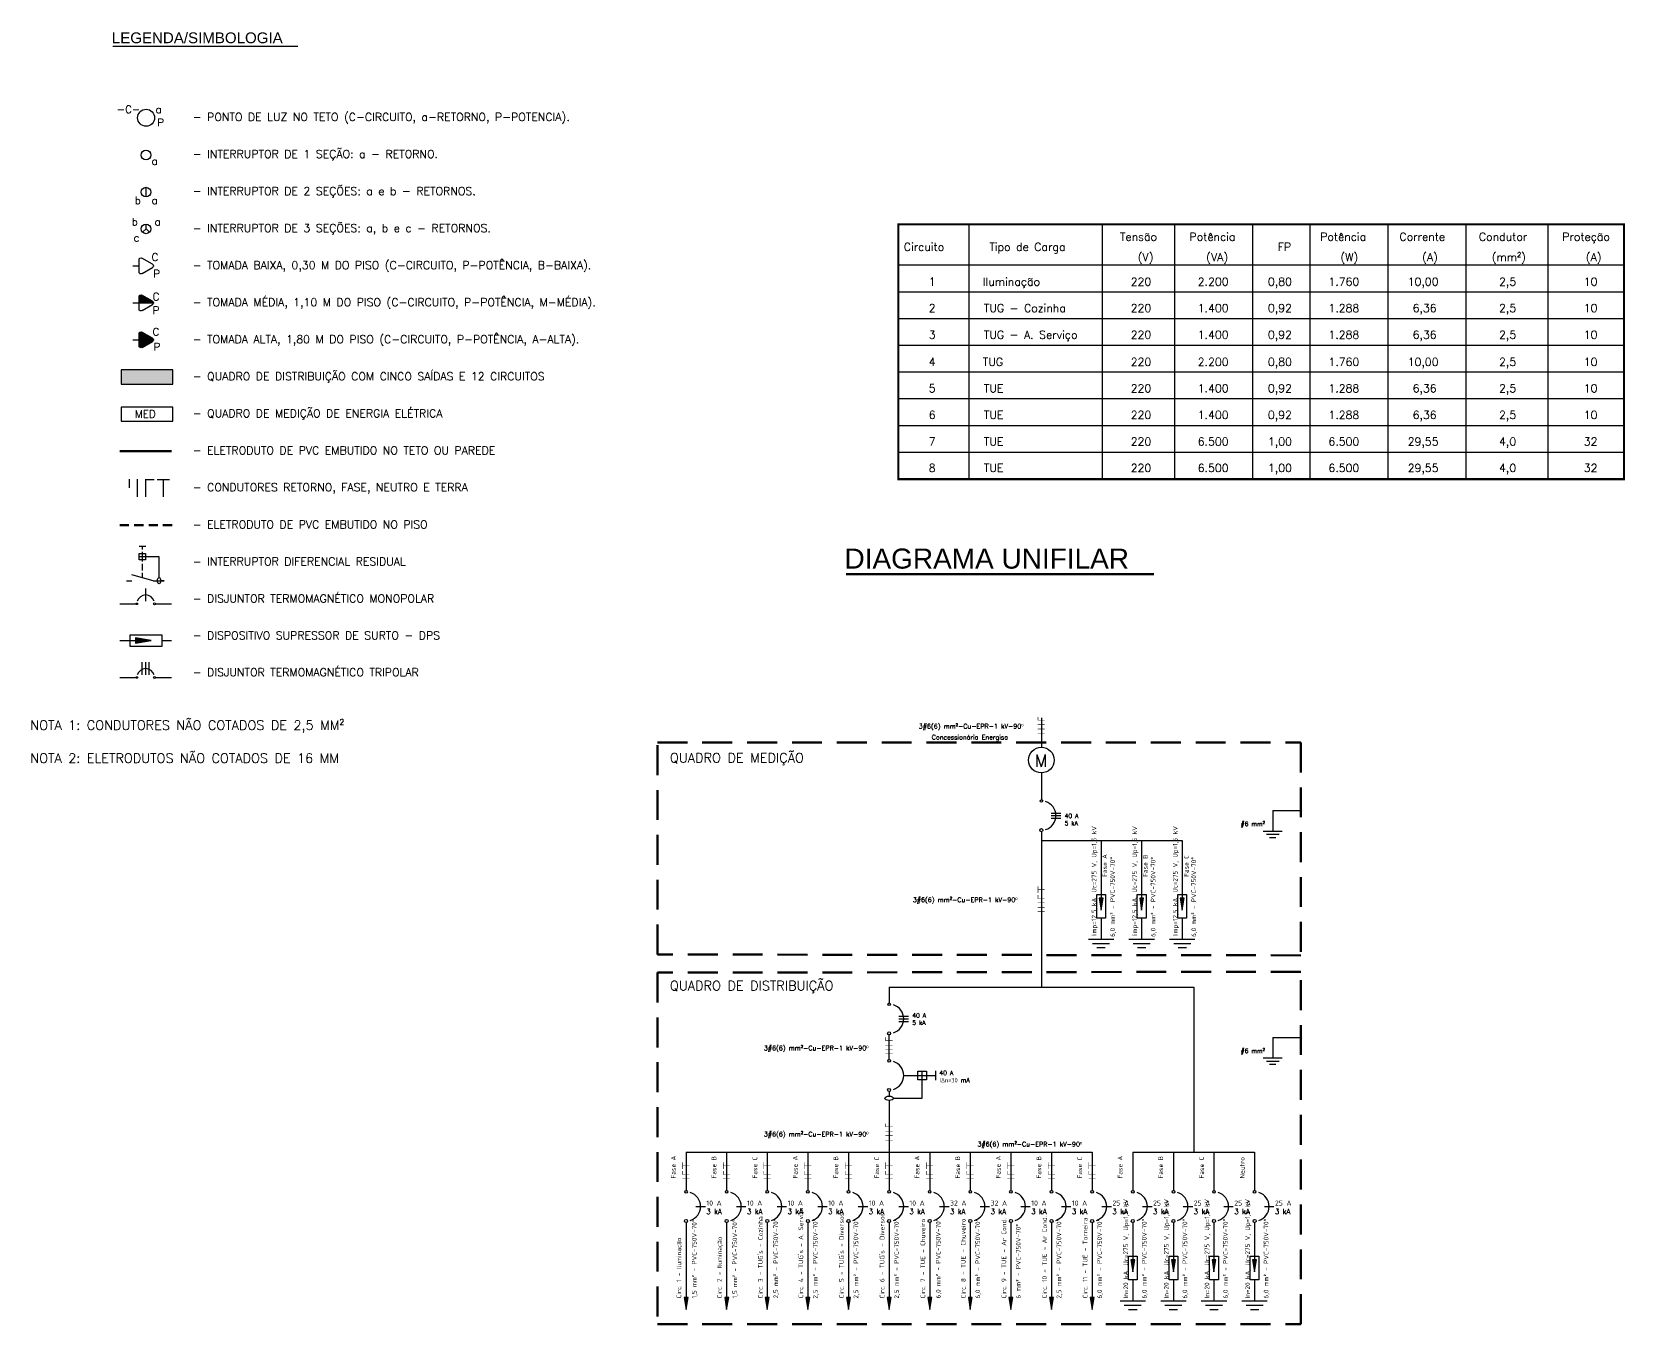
# Model space of a CAD drawing. Header units: millimetres. Extents: x 2788 to 2954, y 1337 to 1391.
# Drawn here: x 2928.49 to 2953.87, y 1370.12 to 1390.7 of the extents above; entities that cross this region are included whole.
import ezdxf
from ezdxf.enums import TextEntityAlignment as Align

# ---------------------------------------------------------------- set-up
doc = ezdxf.new("R2010")
doc.units = ezdxf.units.MM
doc.linetypes.add('HIDDEN', pattern=[0.375, 0.25, -0.125])
doc.linetypes.add('HIDDEN2', pattern=[4.7625, 3.175, -1.5875])
for name, color, linetype in [('Diagrama Unifilar', 7, 'Continuous'), ('ILUMINACAO', 1, 'Continuous'), ('INTERRUPTORES', 1, 'Continuous'), ('LEGENDAS', 7, 'Continuous'), ('TOMADAS-ENERGIA', 1, 'Continuous')]:
    doc.layers.add(name, color=color, linetype=linetype)
doc.layers.add('ELETRODUTO', color=5, linetype='Continuous', lineweight=50)
doc.layers.add('TOMADAS', color=1, linetype='Continuous', lineweight=25)
doc.styles.add('AENGESTYLE', font='isocp.shx', dxfattribs={"height": 125})
doc.styles.add('ANACECILIA', font='swissel.ttf')
doc.styles.add('ROMANS', font='romans.shx', dxfattribs={"height": 0.002})
doc.styles.add('ROMMANS', font='ROMANS.shx', dxfattribs={"height": 100})
doc.styles.get("Standard").update_dxf_attribs({"font": 'arial.ttf'})

# ---------------------------------------------------------------- blocks, each defined once
blk = doc.blocks.new('A$C4C292237')
at = {"linetype": 'Continuous'}
for p, q in [((1.1, 0.573), (0, 0.573)), ((0, 0.573), (0, 0.273)), ((1.1, 0.273), (1.1, 0.573)), ((0, 0.273), (1.1, 0.273))]:
    blk.add_line(p, q, dxfattribs=at)
at = {"linetype": 'Continuous', "style": 'ROMANS'}
blk.add_text('MED', height=0.16, dxfattribs=at).set_placement((0.294, 0.345))
at = {"linetype": 'Continuous', "style": 'ROMANS', "flags": 8}
blk.add_attdef('002', text='', height=0.16, dxfattribs=at).set_placement((0.525, 0.742), align=Align.MIDDLE_CENTER)
blk.add_attdef('020', text='', height=0.16, dxfattribs=at).set_placement((0.539, 0.08), align=Align.MIDDLE_RIGHT)
blk = doc.blocks.new('Ir1s01')
blk.add_circle((0, 1.02), 1.02)
at = {"style": 'ROMANS', "flags": 8}
blk.add_attdef('009', text='', height=1.6, dxfattribs=at).set_placement((1.81, 2.29), align=Align.MIDDLE_CENTER)
blk = doc.blocks.new('Ir3s03')
for p, q in [((0, 1.02), (-0.72, 0.3)), ((0, 1.02), (0, 2.03)), ((0.72, 0.3), (0, 1.02)), ((0, 1.02), (0, 1.02))]:
    blk.add_line(p, q)
blk.add_circle((0, 1.02), 1.02)
at = {"style": 'ROMANS', "flags": 8}
for tag, p in [('031', (-2.03, -0.12)), ('030', (-1.77, 2.54)), ('009', (1.79, 2.54))]:
    blk.add_attdef(tag, text='', height=1.6, dxfattribs=at).set_placement(p, align=Align.MIDDLE_CENTER)
blk = doc.blocks.new('IR2S02')
blk.add_line((0, 0), (0, 2.03))
blk.add_circle((0, 1.02), 1.02)
at = {"style": 'ROMANS', "flags": 8}
for tag, p in [('030', (-1.74, 2.3)), ('009', (1.81, 2.29))]:
    blk.add_attdef(tag, text='', height=1.6, dxfattribs=at).set_placement(p, align=Align.MIDDLE_CENTER)
blk = doc.blocks.new('TEBAI01')
for p, q in [((-1.62, 1.95), (-0.35, 4.14)), ((0.35, 4.14), (1.63, 1.92)), ((-1.3, 1.32), (1.28, 1.32)), ((0, 0), (0, 1.32))]:
    blk.add_line(p, q)
for centre, start, end in [((0, 3.97), 26.0479, 153.9521), ((-1.3, 1.71), 143.1332, 270.777), ((1.3, 1.71), 267.1811, 32.5689)]:
    blk.add_arc(centre, 0.393, start, end)
at = {"style": 'ROMANS', "flags": 8}
for tag, p in [('020', (-5.03, 2.2)), ('001', (3.56, 2.23))]:
    blk.add_attdef(tag, text='', height=1.6, dxfattribs=at).set_placement(p, align=Align.MIDDLE_CENTER)
blk = doc.blocks.new('TEMED02')
for p, q in [((-1.62, 1.95), (-0.35, 4.14)), ((0, 1.32), (0, 4.36)), ((0.35, 4.14), (1.63, 1.92)), ((-1.3, 1.32), (1.28, 1.32)), ((0, 0), (0, 1.32))]:
    blk.add_line(p, q)
for centre, start, end in [((0, 3.97), 26.0479, 153.9521), ((-1.3, 1.71), 143.1332, 270.777), ((1.3, 1.71), 267.1811, 32.5689)]:
    blk.add_arc(centre, 0.393, start, end)
at = {"linetype": 'Continuous'}
for points in [[(0, 4.36), (1.63, 1.92), (0.21, 4.3)], [(1.63, 1.92), (0, 4.36), (1.69, 1.72)], [(0, 1.32), (1.69, 1.72), (0, 4.36)], [(0.35, 4.14), (0.21, 4.3), (1.63, 1.92)], [(1.69, 1.72), (0, 1.32), (1.64, 1.52)], [(1.28, 1.32), (1.64, 1.52), (0, 1.32)], [(1.64, 1.52), (1.28, 1.32), (1.49, 1.37)]]:
    blk.add_solid(points, dxfattribs=at)
at = {"style": 'ROMANS', "flags": 8}
for tag, p in [('020', (-4.96, 2.19)), ('001', (3.39, 2.17))]:
    blk.add_attdef(tag, text='', height=1.6, dxfattribs=at).set_placement(p, align=Align.MIDDLE_CENTER)
blk = doc.blocks.new('TEALT03')
for p, q in [((-1.62, 1.95), (-0.35, 4.14)), ((0.35, 4.14), (1.63, 1.92)), ((-1.3, 1.32), (1.28, 1.32)), ((0, 0), (0, 1.32))]:
    blk.add_line(p, q)
for centre, start, end in [((0, 3.97), 26.0479, 153.9521), ((-1.3, 1.71), 143.1332, 270.777), ((1.3, 1.71), 267.1811, 32.5689)]:
    blk.add_arc(centre, 0.393, start, end)
at = {"linetype": 'Continuous'}
for points in [[(-1.62, 1.95), (1.49, 1.37), (-0.35, 4.14)], [(-0.35, 4.14), (1.64, 1.52), (-0.21, 4.3)], [(1.64, 1.52), (-0.35, 4.14), (1.49, 1.37)], [(-0.21, 4.3), (1.69, 1.72), (0, 4.36)], [(1.69, 1.72), (-0.21, 4.3), (1.64, 1.52)], [(0, 4.36), (1.63, 1.92), (0.21, 4.3)], [(1.63, 1.92), (0, 4.36), (1.69, 1.72)], [(0.35, 4.14), (0.21, 4.3), (1.63, 1.92)], [(-1.69, 1.75), (1.28, 1.32), (-1.62, 1.95)], [(1.28, 1.32), (-1.69, 1.75), (-1.31, 1.32)], [(-1.66, 1.54), (-1.31, 1.32), (-1.69, 1.75)], [(-1.31, 1.32), (-1.66, 1.54), (-1.51, 1.38)], [(1.49, 1.37), (-1.62, 1.95), (1.28, 1.32)]]:
    blk.add_solid(points, dxfattribs=at)
at = {"style": 'ROMANS', "flags": 8}
for tag, p in [('020', (-4.82, 2.03)), ('001', (3.51, 2.07))]:
    blk.add_attdef(tag, text='', height=1.6, dxfattribs=at).set_placement(p, align=Align.MIDDLE_CENTER)
blk = doc.blocks.new('A$C01B325C3')
for p, q in [((0.056, 0.194), (0.157, 0.569)), ((0.481, 0.087), (0.481, 0.438)), ((0.659, 0.321), (0.659, 0.442)), ((0.113, 0.087), (0.481, 0.087))]:
    blk.add_line(p, q)
blk.add_lwpolyline([(0.538, 0.325), (0.425, 0.325), (0.425, 0.438), (0.538, 0.438)], close=True)
blk.add_ellipse((0.056, 0.087), major_axis=(-0.0562, 0), ratio=0.5)
at = {"layer": 'Diagrama Unifilar'}
for p, q in [((0.056, 0.666), (0.056, 0.569)), ((0.106, 0.381), (0.197, 0.381)), ((0.239, 0.381), (0.355, 0.381)), ((0.397, 0.381), (0.566, 0.381)), ((0.608, 0.381), (0.659, 0.381)), ((0.056, 0.194), (0.056, 0)), ((0.056, 0), (0.056, 0.059))]:
    blk.add_line(p, q, dxfattribs=at)
at = {"style": 'ROMANS', "flags": 8}
for tag, p in [('001', (0.691, 0.452)), ('009', (0.692, 0.325))]:
    blk.add_attdef(tag, text='', height=0.08, dxfattribs=at).set_placement(p, align=Align.MIDDLE_LEFT)
blk = doc.blocks.new('A$C7F555F9E')
at = {"linetype": 'Continuous'}
for p, q in [((0.55, 0.262), (0, 0.262)), ((0, 0.262), (0, 0.112)), ((0.55, 0.112), (0.55, 0.262)), ((0, 0.112), (0.55, 0.112))]:
    blk.add_line(p, q, dxfattribs=at)
at = {"linetype": 'Continuous', "style": 'ROMANS', "flags": 8}
blk.add_attdef('002', text='', height=0.08, dxfattribs=at).set_placement((0.263, 0.346), align=Align.MIDDLE_CENTER)
blk.add_attdef('020', text='', height=0.08, dxfattribs=at).set_placement((0.275, 0.04), align=Align.MIDDLE_RIGHT)
blk = doc.blocks.new('A$C0BD3781F')
blk.add_circle((0.36, 0.36), 0.36)
at = {"style": 'ROMANS', "flags": 8}
for tag, p in [('001', (0.188, 0.472)), ('020', (0.356, 0.232)), ('009', (0.502, 0.474))]:
    blk.add_attdef(tag, text='', height=0.16, dxfattribs=at).set_placement(p, align=Align.MIDDLE_CENTER)

msp = doc.modelspace()

# ---------------------------------------------------------------- hatches: boundary and pattern name
for points in [[(2930.141, 1381.051), (2930.141, 1380.967), (2930.393, 1381.009)], [(2945.552, 1376.905), (2945.489, 1376.905), (2945.52, 1376.716)], [(2946.199, 1376.905), (2946.136, 1376.905), (2946.167, 1376.716)], [(2946.846, 1376.905), (2946.783, 1376.905), (2946.814, 1376.716)], [(2946.057, 1371.144), (2945.994, 1371.144), (2946.026, 1370.955)], [(2946.704, 1371.144), (2946.641, 1371.144), (2946.673, 1370.955)], [(2947.351, 1371.144), (2947.288, 1371.144), (2947.319, 1370.955)], [(2947.998, 1371.144), (2947.935, 1371.144), (2947.966, 1370.955)], [(2938.942, 1370.547), (2938.879, 1370.547), (2938.91, 1370.358)], [(2939.589, 1370.547), (2939.526, 1370.547), (2939.557, 1370.358)], [(2940.235, 1370.547), (2940.172, 1370.547), (2940.204, 1370.358)], [(2940.882, 1370.547), (2940.819, 1370.547), (2940.851, 1370.358)], [(2941.529, 1370.547), (2941.466, 1370.547), (2941.498, 1370.358)], [(2942.176, 1370.547), (2942.113, 1370.547), (2942.145, 1370.358)], [(2942.823, 1370.547), (2942.76, 1370.547), (2942.791, 1370.358)], [(2943.47, 1370.547), (2943.407, 1370.547), (2943.438, 1370.358)], [(2944.117, 1370.547), (2944.054, 1370.547), (2944.085, 1370.358)], [(2944.763, 1370.547), (2944.7, 1370.547), (2944.732, 1370.358)], [(2945.41, 1370.547), (2945.347, 1370.547), (2945.379, 1370.358)]]:
    msp.add_hatch(color=256).paths.add_polyline_path(points)
at = {"layer": 'Diagrama Unifilar'}
msp.add_hatch(color=256, dxfattribs=at).paths.add_polyline_path([(2942.29, 1386.993), (2942.301, 1386.993), (2942.301, 1387.646), (2942.29, 1387.646)])
at = {"layer": 'TOMADAS'}
h = msp.add_hatch(color=256, dxfattribs=at)
h.dxf.hatch_style = 1
h.paths.add_polyline_path([(2930.738, 1385.319), (2929.913, 1385.319), (2929.913, 1385.094), (2930.738, 1385.094)])

# ---------------------------------------------------------------- linework, layer by layer
for p, q in [((2930.141, 1381.051), (2930.141, 1380.967)), ((2930.393, 1381.009), (2930.141, 1381.051)), ((2930.058, 1381.009), (2930.058, 1381.009)), ((2930.141, 1380.967), (2930.393, 1381.009)), ((2945.552, 1376.905), (2945.489, 1376.905)), ((2945.489, 1376.905), (2945.52, 1376.716)), ((2945.52, 1376.967), (2945.52, 1376.967)), ((2945.52, 1376.716), (2945.552, 1376.905)), ((2946.199, 1376.905), (2946.136, 1376.905)), ((2946.136, 1376.905), (2946.167, 1376.716)), ((2946.167, 1376.967), (2946.167, 1376.967)), ((2946.167, 1376.716), (2946.199, 1376.905)), ((2946.846, 1376.905), (2946.783, 1376.905)), ((2946.783, 1376.905), (2946.814, 1376.716)), ((2946.814, 1376.967), (2946.814, 1376.967)), ((2946.814, 1376.716), (2946.846, 1376.905)), ((2942.145, 1375.492), (2946.996, 1375.492)), ((2942.377, 1374.084), (2942.891, 1374.084)), ((2942.671, 1373.72), (2942.671, 1374.154)), ((2942.891, 1374.009), (2942.891, 1374.159)), ((2942.214, 1373.72), (2942.671, 1373.72)), ((2946.026, 1371.206), (2946.026, 1371.206)), ((2946.673, 1371.206), (2946.673, 1371.206)), ((2947.319, 1371.206), (2947.319, 1371.206)), ((2947.966, 1371.206), (2947.966, 1371.206)), ((2946.057, 1371.144), (2945.994, 1371.144)), ((2945.994, 1371.144), (2946.026, 1370.955)), ((2946.026, 1370.955), (2946.057, 1371.144)), ((2946.704, 1371.144), (2946.641, 1371.144)), ((2946.641, 1371.144), (2946.673, 1370.955)), ((2946.673, 1370.955), (2946.704, 1371.144)), ((2947.351, 1371.144), (2947.288, 1371.144)), ((2947.288, 1371.144), (2947.319, 1370.955)), ((2947.319, 1370.955), (2947.351, 1371.144)), ((2947.998, 1371.144), (2947.935, 1371.144)), ((2947.935, 1371.144), (2947.966, 1370.955)), ((2947.966, 1370.955), (2947.998, 1371.144)), ((2938.942, 1370.547), (2938.879, 1370.547)), ((2938.879, 1370.547), (2938.91, 1370.358)), ((2938.91, 1370.358), (2938.942, 1370.547)), ((2939.589, 1370.547), (2939.526, 1370.547)), ((2939.526, 1370.547), (2939.557, 1370.358)), ((2939.557, 1370.358), (2939.589, 1370.547)), ((2940.235, 1370.547), (2940.172, 1370.547)), ((2940.172, 1370.547), (2940.204, 1370.358)), ((2940.204, 1370.358), (2940.235, 1370.547)), ((2940.882, 1370.547), (2940.819, 1370.547)), ((2940.819, 1370.547), (2940.851, 1370.358)), ((2940.851, 1370.358), (2940.882, 1370.547)), ((2941.529, 1370.547), (2941.466, 1370.547)), ((2941.466, 1370.547), (2941.498, 1370.358)), ((2941.498, 1370.358), (2941.529, 1370.547)), ((2942.176, 1370.547), (2942.113, 1370.547)), ((2942.113, 1370.547), (2942.145, 1370.358)), ((2942.145, 1370.358), (2942.176, 1370.547)), ((2942.823, 1370.547), (2942.76, 1370.547)), ((2942.76, 1370.547), (2942.791, 1370.358)), ((2942.791, 1370.358), (2942.823, 1370.547)), ((2943.47, 1370.547), (2943.407, 1370.547)), ((2943.407, 1370.547), (2943.438, 1370.358)), ((2943.438, 1370.358), (2943.47, 1370.547)), ((2944.117, 1370.547), (2944.054, 1370.547)), ((2944.054, 1370.547), (2944.085, 1370.358)), ((2944.085, 1370.358), (2944.117, 1370.547)), ((2944.763, 1370.547), (2944.7, 1370.547)), ((2944.7, 1370.547), (2944.732, 1370.358)), ((2944.732, 1370.358), (2944.763, 1370.547)), ((2945.41, 1370.547), (2945.347, 1370.547)), ((2945.347, 1370.547), (2945.379, 1370.358)), ((2945.379, 1370.358), (2945.41, 1370.547)), ((2938.91, 1370.358), (2938.91, 1370.358)), ((2939.557, 1370.358), (2939.557, 1370.358)), ((2940.204, 1370.358), (2940.204, 1370.358)), ((2940.851, 1370.358), (2940.851, 1370.358)), ((2941.498, 1370.358), (2941.498, 1370.358)), ((2942.145, 1370.358), (2942.145, 1370.358)), ((2942.791, 1370.358), (2942.791, 1370.358)), ((2943.438, 1370.358), (2943.438, 1370.358)), ((2944.085, 1370.358), (2944.085, 1370.358)), ((2944.732, 1370.358), (2944.732, 1370.358)), ((2945.379, 1370.358), (2945.379, 1370.358))]:
    msp.add_line(p, q)
for points, const_width in [([(2929.776, 1390.475), (2932.731, 1390.475)], 0.0208), ([(2930.044, 1383.581), (2930.044, 1383.439)], 0.0202), ([(2930.169, 1383.581), (2930.169, 1383.297)], 0.0202), ([(2930.304, 1383.581), (2930.304, 1383.297)], 0.0202), ([(2930.584, 1383.581), (2930.584, 1383.297)], 0.0202), ([(2930.311, 1383.571), (2930.442, 1383.571)], 0.0202), ([(2930.483, 1383.571), (2930.685, 1383.571)], 0.0202), ([(2941.457, 1382.066), (2946.366, 1382.066)], 0.0387)]:
    msp.add_lwpolyline(points, dxfattribs=dict(const_width=const_width))
for points in [[(2930.058, 1380.917), (2930.058, 1381.101), (2930.562, 1381.101), (2930.562, 1380.917)], [(2945.451, 1376.967), (2945.59, 1376.967), (2945.59, 1376.589), (2945.451, 1376.589)], [(2946.098, 1376.967), (2946.237, 1376.967), (2946.237, 1376.589), (2946.098, 1376.589)], [(2946.745, 1376.967), (2946.883, 1376.967), (2946.883, 1376.589), (2946.745, 1376.589)], [(2942.74, 1374.014), (2942.601, 1374.014), (2942.601, 1374.154), (2942.74, 1374.154)], [(2945.956, 1371.206), (2946.095, 1371.206), (2946.095, 1370.828), (2945.956, 1370.828)], [(2946.603, 1371.206), (2946.742, 1371.206), (2946.742, 1370.828), (2946.603, 1370.828)], [(2947.25, 1371.206), (2947.389, 1371.206), (2947.389, 1370.828), (2947.25, 1370.828)], [(2947.897, 1371.206), (2948.035, 1371.206), (2948.035, 1370.828), (2947.897, 1370.828)]]:
    msp.add_lwpolyline(points, close=True)
for centre in [(2948.702, 1378.305), (2948.702, 1374.69)]:
    msp.add_circle(centre, 0.00928)
msp.add_ellipse((2942.145, 1373.72), major_axis=(-0.0696, 0), ratio=0.5)
at = {"layer": 'Diagrama Unifilar'}
for p, q in [((2953.851, 1387.641), (2942.291, 1387.641)), ((2943.422, 1383.578), (2943.422, 1387.641)), ((2945.546, 1383.578), (2945.546, 1387.641)), ((2946.693, 1383.578), (2946.693, 1387.641)), ((2947.937, 1383.578), (2947.937, 1387.641)), ((2948.85, 1383.578), (2948.85, 1387.641)), ((2950.094, 1383.578), (2950.094, 1387.641)), ((2951.338, 1383.578), (2951.338, 1387.641)), ((2952.64, 1383.578), (2952.64, 1387.641)), ((2953.851, 1386.987), (2942.291, 1386.987)), ((2953.851, 1386.987), (2942.291, 1386.987)), ((2953.851, 1386.561), (2942.291, 1386.561)), ((2953.851, 1386.135), (2942.291, 1386.135)), ((2953.851, 1385.71), (2942.291, 1385.71)), ((2953.851, 1385.284), (2942.291, 1385.284)), ((2953.851, 1384.858), (2942.291, 1384.858)), ((2953.851, 1384.432), (2942.291, 1384.432)), ((2953.851, 1384.007), (2942.291, 1384.007)), ((2953.851, 1383.581), (2942.291, 1383.581)), ((2930.304, 1381.635), (2930.304, 1381.837)), ((2929.891, 1381.595), (2930.151, 1381.595)), ((2930.459, 1381.595), (2930.716, 1381.595)), ((2929.891, 1381.009), (2930.141, 1381.009)), ((2930.562, 1381.009), (2930.716, 1381.009)), ((2930.248, 1380.462), (2930.248, 1380.664)), ((2930.304, 1380.462), (2930.304, 1380.664)), ((2930.359, 1380.462), (2930.359, 1380.664)), ((2929.891, 1380.422), (2930.151, 1380.422)), ((2930.459, 1380.422), (2930.716, 1380.422)), ((2944.57, 1379.781), (2944.57, 1379.31)), ((2944.57, 1378.902), (2944.57, 1378.474)), ((2944.726, 1378.263), (2944.878, 1378.263)), ((2948.256, 1378.305), (2948.702, 1378.305)), ((2948.256, 1378.305), (2948.256, 1377.976)), ((2944.726, 1378.222), (2944.878, 1378.222)), ((2944.726, 1378.18), (2944.878, 1378.18)), ((2944.57, 1377.965), (2944.57, 1375.492)), ((2944.57, 1377.824), (2946.814, 1377.824)), ((2945.52, 1377.824), (2945.52, 1376.905)), ((2946.167, 1377.824), (2946.167, 1376.905)), ((2946.814, 1377.824), (2946.814, 1376.905)), ((2948.104, 1377.976), (2948.407, 1377.976)), ((2948.155, 1377.926), (2948.357, 1377.926)), ((2948.205, 1377.875), (2948.306, 1377.875)), ((2945.52, 1376.589), (2945.52, 1376.254)), ((2946.167, 1376.589), (2946.167, 1376.254)), ((2946.814, 1376.589), (2946.814, 1376.254)), ((2945.318, 1376.254), (2945.723, 1376.254)), ((2945.965, 1376.254), (2946.37, 1376.254)), ((2946.612, 1376.254), (2947.016, 1376.254)), ((2945.386, 1376.186), (2945.655, 1376.186)), ((2945.453, 1376.119), (2945.588, 1376.119)), ((2946.033, 1376.186), (2946.302, 1376.186)), ((2946.1, 1376.119), (2946.235, 1376.119)), ((2946.679, 1376.186), (2946.949, 1376.186)), ((2946.747, 1376.119), (2946.882, 1376.119)), ((2942.145, 1375.492), (2942.145, 1375.238)), ((2946.996, 1375.492), (2946.996, 1372.859)), ((2942.301, 1375.027), (2942.452, 1375.027)), ((2942.301, 1374.985), (2942.452, 1374.985)), ((2942.145, 1374.337), (2942.145, 1374.732)), ((2942.301, 1374.943), (2942.452, 1374.943)), ((2948.256, 1374.69), (2948.702, 1374.69)), ((2948.256, 1374.69), (2948.256, 1374.362)), ((2948.104, 1374.362), (2948.407, 1374.362)), ((2948.155, 1374.311), (2948.357, 1374.311)), ((2948.205, 1374.261), (2948.306, 1374.261)), ((2942.145, 1373.828), (2942.145, 1373.755)), ((2942.145, 1373.685), (2942.145, 1372.859)), ((2938.91, 1372.859), (2945.379, 1372.859)), ((2938.91, 1372.859), (2938.91, 1372.249)), ((2939.557, 1372.859), (2939.557, 1372.249)), ((2940.204, 1372.859), (2940.204, 1372.249)), ((2940.851, 1372.859), (2940.851, 1372.249)), ((2941.498, 1372.859), (2941.498, 1372.249)), ((2942.145, 1372.859), (2942.145, 1372.249)), ((2942.791, 1372.859), (2942.791, 1372.249)), ((2943.438, 1372.859), (2943.438, 1372.249)), ((2944.085, 1372.859), (2944.085, 1372.249)), ((2944.732, 1372.859), (2944.732, 1372.249)), ((2945.379, 1372.859), (2945.379, 1372.249)), ((2946.026, 1372.859), (2946.026, 1372.249)), ((2946.026, 1372.859), (2947.966, 1372.859)), ((2946.673, 1372.859), (2946.673, 1372.249)), ((2947.319, 1372.859), (2947.319, 1372.249)), ((2947.966, 1372.859), (2947.966, 1372.249)), ((2939.066, 1371.997), (2939.218, 1371.997)), ((2939.713, 1371.997), (2939.865, 1371.997)), ((2940.36, 1371.997), (2940.512, 1371.997)), ((2941.007, 1371.997), (2941.159, 1371.997)), ((2941.654, 1371.997), (2941.806, 1371.997)), ((2942.301, 1371.997), (2942.452, 1371.997)), ((2942.948, 1371.997), (2943.099, 1371.997)), ((2943.594, 1371.997), (2943.746, 1371.997)), ((2944.241, 1371.997), (2944.393, 1371.997)), ((2944.888, 1371.997), (2945.04, 1371.997)), ((2945.535, 1371.997), (2945.687, 1371.997)), ((2946.182, 1371.997), (2946.334, 1371.997)), ((2946.829, 1371.997), (2946.98, 1371.997)), ((2947.476, 1371.997), (2947.627, 1371.997)), ((2948.122, 1371.997), (2948.274, 1371.997)), ((2938.91, 1371.74), (2938.91, 1370.547)), ((2939.557, 1371.74), (2939.557, 1370.547)), ((2940.204, 1371.74), (2940.204, 1370.547)), ((2940.851, 1371.74), (2940.851, 1370.547)), ((2941.498, 1371.74), (2941.498, 1370.547)), ((2942.145, 1371.74), (2942.145, 1370.547)), ((2942.791, 1371.74), (2942.791, 1370.547)), ((2943.438, 1371.74), (2943.438, 1370.547)), ((2944.085, 1371.74), (2944.085, 1370.547)), ((2944.732, 1371.74), (2944.732, 1370.547)), ((2945.379, 1371.74), (2945.379, 1370.547)), ((2946.026, 1371.74), (2946.026, 1371.144)), ((2946.673, 1371.74), (2946.673, 1371.144)), ((2947.319, 1371.74), (2947.319, 1371.144)), ((2947.966, 1371.74), (2947.966, 1371.144)), ((2946.026, 1370.828), (2946.026, 1370.493)), ((2946.673, 1370.828), (2946.673, 1370.493)), ((2947.319, 1370.828), (2947.319, 1370.493)), ((2947.966, 1370.828), (2947.966, 1370.493)), ((2945.823, 1370.493), (2946.228, 1370.493)), ((2945.891, 1370.425), (2946.16, 1370.425)), ((2946.47, 1370.493), (2946.875, 1370.493)), ((2946.538, 1370.425), (2946.807, 1370.425)), ((2947.117, 1370.493), (2947.522, 1370.493)), ((2947.185, 1370.425), (2947.454, 1370.425)), ((2947.764, 1370.493), (2948.168, 1370.493)), ((2947.831, 1370.425), (2948.101, 1370.425)), ((2945.958, 1370.358), (2946.093, 1370.358)), ((2946.605, 1370.358), (2946.74, 1370.358)), ((2947.252, 1370.358), (2947.387, 1370.358)), ((2947.899, 1370.358), (2948.034, 1370.358))]:
    msp.add_line(p, q, dxfattribs=at)
for points, const_width in [([(2942.291, 1387.641), (2942.291, 1383.581), (2953.851, 1383.581), (2953.851, 1387.641), (2942.291, 1387.641)], 0.0333), ([(2944.516, 1379.794), (2944.516, 1379.741), (2944.624, 1379.741)], 0.00752), ([(2944.512, 1379.671), (2944.624, 1379.671)], 0.00752), ([(2944.512, 1379.601), (2944.624, 1379.601)], 0.00752), ([(2944.512, 1379.531), (2944.624, 1379.531)], 0.00752), ([(2944.516, 1377.096), (2944.516, 1376.99)], 0.00752), ([(2944.516, 1377.043), (2944.624, 1377.043)], 0.00752), ([(2944.512, 1376.833), (2944.624, 1376.833)], 0.00752), ([(2944.512, 1376.762), (2944.624, 1376.762)], 0.00752), ([(2944.516, 1376.956), (2944.516, 1376.903), (2944.624, 1376.903)], 0.00752), ([(2944.512, 1376.692), (2944.624, 1376.692)], 0.00752), ([(2942.087, 1374.567), (2942.199, 1374.567)], 0.00752), ([(2942.087, 1374.497), (2942.199, 1374.497)], 0.00752), ([(2942.09, 1374.69), (2942.09, 1374.637), (2942.199, 1374.637)], 0.00752), ([(2942.087, 1374.427), (2942.199, 1374.427)], 0.00752), ([(2942.087, 1373.195), (2942.199, 1373.195)], 0.00752), ([(2942.09, 1373.318), (2942.09, 1373.265), (2942.199, 1373.265)], 0.00752), ([(2942.087, 1373.125), (2942.199, 1373.125)], 0.00752), ([(2942.087, 1373.054), (2942.199, 1373.054)], 0.00752), ([(2938.856, 1372.7), (2938.856, 1372.595)], 0.00752), ([(2939.503, 1372.7), (2939.503, 1372.595)], 0.00752), ([(2940.15, 1372.7), (2940.15, 1372.595)], 0.00752), ([(2940.797, 1372.7), (2940.797, 1372.595)], 0.00752), ([(2941.444, 1372.7), (2941.444, 1372.595)], 0.00752), ([(2942.09, 1372.7), (2942.09, 1372.595)], 0.00752), ([(2942.737, 1372.7), (2942.737, 1372.595)], 0.00752), ([(2943.384, 1372.7), (2943.384, 1372.595)], 0.00752), ([(2944.031, 1372.7), (2944.031, 1372.595)], 0.00752), ([(2944.678, 1372.7), (2944.678, 1372.595)], 0.00752), ([(2945.325, 1372.7), (2945.325, 1372.595)], 0.00752), ([(2938.852, 1372.437), (2938.964, 1372.437)], 0.00752), ([(2938.856, 1372.648), (2938.964, 1372.648)], 0.00752), ([(2938.856, 1372.56), (2938.856, 1372.507), (2938.964, 1372.507)], 0.00752), ([(2939.499, 1372.437), (2939.611, 1372.437)], 0.00752), ([(2939.503, 1372.648), (2939.611, 1372.648)], 0.00752), ([(2939.503, 1372.56), (2939.503, 1372.507), (2939.611, 1372.507)], 0.00752), ([(2940.146, 1372.437), (2940.258, 1372.437)], 0.00752), ([(2940.15, 1372.648), (2940.258, 1372.648)], 0.00752), ([(2940.15, 1372.56), (2940.15, 1372.507), (2940.258, 1372.507)], 0.00752), ([(2940.793, 1372.437), (2940.905, 1372.437)], 0.00752), ([(2940.797, 1372.648), (2940.905, 1372.648)], 0.00752), ([(2940.797, 1372.56), (2940.797, 1372.507), (2940.905, 1372.507)], 0.00752), ([(2941.44, 1372.437), (2941.552, 1372.437)], 0.00752), ([(2941.444, 1372.648), (2941.552, 1372.648)], 0.00752), ([(2941.444, 1372.56), (2941.444, 1372.507), (2941.552, 1372.507)], 0.00752), ([(2942.087, 1372.437), (2942.199, 1372.437)], 0.00752), ([(2942.09, 1372.648), (2942.199, 1372.648)], 0.00752), ([(2942.09, 1372.56), (2942.09, 1372.507), (2942.199, 1372.507)], 0.00752), ([(2942.733, 1372.437), (2942.845, 1372.437)], 0.00752), ([(2942.737, 1372.648), (2942.845, 1372.648)], 0.00752), ([(2942.737, 1372.56), (2942.737, 1372.507), (2942.845, 1372.507)], 0.00752), ([(2943.38, 1372.437), (2943.492, 1372.437)], 0.00752), ([(2943.384, 1372.648), (2943.492, 1372.648)], 0.00752), ([(2943.384, 1372.56), (2943.384, 1372.507), (2943.492, 1372.507)], 0.00752), ([(2944.027, 1372.437), (2944.139, 1372.437)], 0.00752), ([(2944.031, 1372.648), (2944.139, 1372.648)], 0.00752), ([(2944.031, 1372.56), (2944.031, 1372.507), (2944.139, 1372.507)], 0.00752), ([(2944.674, 1372.437), (2944.786, 1372.437)], 0.00752), ([(2944.678, 1372.648), (2944.786, 1372.648)], 0.00752), ([(2944.678, 1372.56), (2944.678, 1372.507), (2944.786, 1372.507)], 0.00752), ([(2945.321, 1372.437), (2945.433, 1372.437)], 0.00752), ([(2945.325, 1372.648), (2945.433, 1372.648)], 0.00752), ([(2945.325, 1372.56), (2945.325, 1372.507), (2945.433, 1372.507)], 0.00752)]:
    msp.add_lwpolyline(points, dxfattribs=dict(at, const_width=const_width))
for centre, radius in [((2930.163, 1381.595), 0.0125), ((2930.163, 1381.595), 0.0125), ((2930.444, 1381.595), 0.0147), ((2930.163, 1380.422), 0.0125), ((2930.163, 1380.422), 0.0125), ((2930.444, 1380.422), 0.0147), ((2944.57, 1379.106), 0.204), ((2944.57, 1378.454), 0.0207), ((2944.57, 1377.99), 0.0243), ((2942.145, 1375.217), 0.0207), ((2942.145, 1374.753), 0.0243), ((2942.145, 1374.316), 0.0207), ((2942.145, 1374.316), 0.0207), ((2942.145, 1373.852), 0.0243), ((2938.91, 1372.229), 0.0207), ((2939.557, 1372.229), 0.0207), ((2940.204, 1372.229), 0.0207), ((2940.851, 1372.229), 0.0207), ((2941.498, 1372.229), 0.0207), ((2942.145, 1372.229), 0.0207), ((2942.791, 1372.229), 0.0207), ((2943.438, 1372.229), 0.0207), ((2944.085, 1372.229), 0.0207), ((2944.732, 1372.229), 0.0207), ((2945.379, 1372.229), 0.0207), ((2946.026, 1372.229), 0.0207), ((2946.673, 1372.229), 0.0207), ((2947.319, 1372.229), 0.0207), ((2947.966, 1372.229), 0.0207), ((2938.91, 1371.765), 0.0243), ((2939.557, 1371.765), 0.0243), ((2940.204, 1371.765), 0.0243), ((2940.851, 1371.765), 0.0243), ((2941.498, 1371.765), 0.0243), ((2942.145, 1371.765), 0.0243), ((2942.791, 1371.765), 0.0243), ((2943.438, 1371.765), 0.0243), ((2944.085, 1371.765), 0.0243), ((2944.732, 1371.765), 0.0243), ((2945.379, 1371.765), 0.0243), ((2946.026, 1371.765), 0.0243), ((2946.673, 1371.765), 0.0243), ((2947.319, 1371.765), 0.0243), ((2947.966, 1371.765), 0.0243)]:
    msp.add_circle(centre, radius, dxfattribs=at)
for centre, radius, start, end in [((2930.304, 1381.595), 0.141, 16.8836, 163.1164), ((2930.304, 1380.422), 0.141, 16.8836, 163.1164), ((2944.57, 1378.222), 0.232, 286.8836, 73.1164), ((2942.145, 1374.985), 0.232, 286.8836, 73.1164), ((2942.145, 1374.084), 0.232, 286.8836, 73.1164), ((2938.91, 1371.997), 0.232, 286.8836, 73.1164), ((2939.557, 1371.997), 0.232, 286.8836, 73.1164), ((2940.204, 1371.997), 0.232, 286.8836, 73.1164), ((2940.851, 1371.997), 0.232, 286.8836, 73.1164), ((2941.498, 1371.997), 0.232, 286.8836, 73.1164), ((2942.145, 1371.997), 0.232, 286.8836, 73.1164), ((2942.791, 1371.997), 0.232, 286.8836, 73.1164), ((2943.438, 1371.997), 0.232, 286.8836, 73.1164), ((2944.085, 1371.997), 0.232, 286.8836, 73.1164), ((2944.732, 1371.997), 0.232, 286.8836, 73.1164), ((2945.379, 1371.997), 0.232, 286.8836, 73.1164), ((2946.026, 1371.997), 0.232, 286.8836, 73.1164), ((2946.673, 1371.997), 0.232, 286.8836, 73.1164), ((2947.319, 1371.997), 0.232, 286.8836, 73.1164), ((2947.966, 1371.997), 0.232, 286.8836, 73.1164)]:
    msp.add_arc(centre, radius, start, end, dxfattribs=at)
msp.add_point((2944.57, 1376.766), dxfattribs=at)
at = {"layer": 'ELETRODUTO'}
for p, q in [((2930.716, 1384.026), (2929.891, 1384.026)), ((2929.891, 1382.846), (2930.037, 1382.846)), ((2930.122, 1382.846), (2930.268, 1382.846)), ((2930.351, 1382.846), (2930.496, 1382.846)), ((2930.579, 1382.846), (2930.725, 1382.846))]:
    msp.add_line(p, q, dxfattribs=at)
at = {"layer": 'ELETRODUTO', "linetype": 'HIDDEN2', "ltscale": 0.15}
for points in [[(2948.702, 1375.996), (2938.455, 1376.01), (2938.455, 1379.386), (2948.702, 1379.386)], [(2948.702, 1375.735), (2938.455, 1375.721), (2938.455, 1370.123), (2948.702, 1370.123)]]:
    msp.add_lwpolyline(points, close=True, dxfattribs=at)

# ---------------------------------------------------------------- block references
at = {"xscale": 0.8999999999999999, "yscale": 0.8999999999999999, "zscale": 0.8999999999999999, "rotation": 90}
msp.add_blockref('A$C01B325C3', (2930.595, 1381.913), dxfattribs=at)
at = {"layer": 'Diagrama Unifilar', "xscale": 0.75, "yscale": 0.75, "zscale": 0.75}
msp.add_blockref('A$C4C292237', (2929.913, 1384.3), dxfattribs=at)
at = {"layer": 'ILUMINACAO'}
ref = msp.add_blockref('A$C0BD3781F', (2930.174, 1389.201), dxfattribs=dict(at, xscale=0.375, yscale=0.375, zscale=0.375))
ref.add_attrib('020', 'P', dxfattribs={"layer": '0', "height": 0.12, "style": 'ROMANS', "flags": 8}).set_placement((2930.541, 1389.262), align=Align.MIDDLE_CENTER)
ref.add_attrib('009', 'a', dxfattribs={"layer": '0', "height": 0.12, "style": 'ROMANS', "flags": 8}).set_placement((2930.511, 1389.471), align=Align.MIDDLE_CENTER)
ref.add_attrib('001', '-C-', dxfattribs={"layer": '0', "height": 0.12, "style": 'ROMANS', "flags": 8}).set_placement((2930.029, 1389.471), align=Align.MIDDLE_CENTER)
at = {"layer": 'INTERRUPTORES'}
ref = msp.add_blockref('Ir1s01', (2930.309, 1388.666), dxfattribs=dict(at, xscale=0.0749999999989086, yscale=0.0749999999989086, zscale=0.0749999999989086))
ref.add_attrib('009', 'a', dxfattribs={"layer": '0', "height": 0.12, "style": 'ROMANS', "flags": 8}).set_placement((2930.445, 1388.647), align=Align.MIDDLE_CENTER)
ref = msp.add_blockref('IR2S02', (2930.309, 1388.076), dxfattribs=dict(at, xscale=0.07500000000000001, yscale=0.07500000000000001, zscale=0.07500000000000001))
ref.add_attrib('009', 'a', dxfattribs={"layer": '0', "height": 0.12, "style": 'ROMANS'}).set_placement((2930.445, 1388.022), align=Align.MIDDLE_CENTER)
ref.add_attrib('030', 'b', dxfattribs={"layer": '0', "height": 0.12, "style": 'ROMANS'}).set_placement((2930.178, 1388.02), align=Align.MIDDLE_CENTER)
ref = msp.add_blockref('Ir3s03', (2930.309, 1387.49), dxfattribs=dict(at, xscale=0.07500000000000001, yscale=0.07500000000000001, zscale=0.07500000000000001))
ref.add_attrib('009', 'a', dxfattribs={"layer": '0', "height": 0.12, "style": 'ROMANS'}).set_placement((2930.493, 1387.68), align=Align.MIDDLE_CENTER)
ref.add_attrib('030', 'b', dxfattribs={"layer": '0', "height": 0.12, "style": 'ROMANS'}).set_placement((2930.13, 1387.68), align=Align.MIDDLE_CENTER)
ref.add_attrib('031', 'c', dxfattribs={"layer": '0', "height": 0.12, "style": 'ROMANS'}).set_placement((2930.157, 1387.426), align=Align.MIDDLE_CENTER)
at = {"layer": 'TOMADAS', "xscale": 1.5, "yscale": 1.5, "zscale": 1.5}
msp.add_blockref('A$C7F555F9E', (2929.913, 1384.927), dxfattribs=at)
at = {"layer": 'TOMADAS-ENERGIA'}
ref = msp.add_blockref('TEBAI01', (2930.099, 1386.977), dxfattribs=dict(at, xscale=-0.0750000000698492, yscale=0.0750000000698492, zscale=0.0750000000698492, rotation=270))
ref.add_attrib('001', 'C', dxfattribs={"layer": '0', "height": 0.12, "style": 'ROMANS', "flags": 8}).set_placement((2930.451, 1387.118), align=Align.MIDDLE_CENTER)
ref.add_attrib('020', 'P', dxfattribs={"layer": '0', "height": 0.12, "style": 'ROMANS', "flags": 8}).set_placement((2930.477, 1386.852), align=Align.MIDDLE_CENTER)
ref = msp.add_blockref('TEMED02', (2930.099, 1386.387), dxfattribs=dict(at, xscale=-0.0750000000698492, yscale=0.0750000000698492, zscale=0.0750000000698492, rotation=270))
ref.add_attrib('001', 'C', dxfattribs={"layer": '0', "height": 0.12, "style": 'ROMANS', "flags": 8}).set_placement((2930.469, 1386.487), align=Align.MIDDLE_CENTER)
ref.add_attrib('020', 'P', dxfattribs={"layer": '0', "height": 0.12, "style": 'ROMANS', "flags": 8}).set_placement((2930.469, 1386.269), align=Align.MIDDLE_CENTER)
ref = msp.add_blockref('TEALT03', (2930.099, 1385.8), dxfattribs=dict(at, xscale=-0.07500000000000001, yscale=0.07500000000000001, zscale=0.07500000000000001, rotation=270))
ref.add_attrib('001', 'C', dxfattribs={"layer": '0', "height": 0.12, "style": 'ROMANS'}).set_placement((2930.466, 1385.928), align=Align.MIDDLE_CENTER)
ref.add_attrib('020', 'P', dxfattribs={"layer": '0', "height": 0.12, "style": 'ROMANS'}).set_placement((2930.485, 1385.688), align=Align.MIDDLE_CENTER)

# ---------------------------------------------------------------- texts
at = {"style": 'ANACECILIA'}
for s, height, p in [('LEGENDA/SIMBOLOGIA', 0.17188, (2929.764, 1390.524)), ('DIAGRAMA UNIFILAR', 0.31904, (2941.434, 1382.156))]:
    msp.add_text(s, height=height, dxfattribs=at).set_placement(p)
at = {"layer": 'Diagrama Unifilar', "style": 'ROMMANS'}
for s, p in [('3#6(6) mm²-Cu-EPR-1 kV-90º', (2942.617, 1379.607)), ('Concessionária Energisa', (2942.823, 1379.433)), ('3#6(6) mm²-Cu-EPR-1 kV-90º', (2942.522, 1376.844)), ('3#6(6) mm²-Cu-EPR-1 kV-90º', (2940.149, 1374.483)), ('3#6(6) mm²-Cu-EPR-1 kV-90º', (2940.149, 1373.111)), ('3#6(6) mm²-Cu-EPR-1 kV-90º', (2943.552, 1372.951))]:
    msp.add_text(s, height=0.07425, dxfattribs=at).set_placement(p)
at = {"layer": 'Diagrama Unifilar', "style": 'AENGESTYLE'}
for s, height, p in [('Iimp=12,5 kA, Uc=275 V, Up=1,5 kV', 0.07425, (2945.409, 1376.293)), ('Fase A', 0.0743, (2945.579, 1377.247)), ('Iimp=12,5 kA, Uc=275 V, Up=1,5 kV', 0.07425, (2946.055, 1376.293)), ('Fase B', 0.0743, (2946.226, 1377.247)), ('Iimp=12,5 kA, Uc=275 V, Up=1,5 kV', 0.07425, (2946.702, 1376.293)), ('Fase C', 0.0743, (2946.878, 1377.247)), ('6,0 mm² - PVC-750V-70°', 0.07425, (2945.704, 1376.29)), ('6,0 mm² - PVC-750V-70°', 0.07425, (2946.35, 1376.29)), ('6,0 mm² - PVC-750V-70°', 0.07425, (2946.997, 1376.29)), ('Fase A', 0.0743, (2938.708, 1372.443)), ('Fase B', 0.0743, (2939.355, 1372.443)), ('Fase C', 0.0743, (2940.007, 1372.443)), ('Fase A', 0.0743, (2940.649, 1372.443)), ('Fase B', 0.0743, (2941.296, 1372.443)), ('Fase C', 0.0743, (2941.948, 1372.443)), ('Fase A', 0.0743, (2942.589, 1372.443)), ('Fase B', 0.0743, (2943.236, 1372.443)), ('Fase A', 0.0743, (2943.883, 1372.443)), ('Fase B', 0.0743, (2944.53, 1372.443)), ('Fase C', 0.0743, (2945.182, 1372.443)), ('Fase A', 0.0743, (2945.824, 1372.443)), ('Fase B', 0.0743, (2946.47, 1372.443)), ('Fase C', 0.0743, (2947.122, 1372.443)), ('Neutro', 0.0743, (2947.769, 1372.443)), ("Circ. 4 - TUG's - A. Serviço", 0.07425, (2940.739, 1370.532)), ('In=20 kA, Uc=275 V, Up=1,5 kV', 0.07425, (2945.914, 1370.532)), ('In=20 kA, Uc=275 V, Up=1,5 kV', 0.07425, (2946.561, 1370.532)), ('In=20 kA, Uc=275 V, Up=1,5 kV', 0.07425, (2947.207, 1370.532)), ('In=20 kA, Uc=275 V, Up=1,5 kV', 0.07425, (2947.854, 1370.532)), ('1,5 mm² - PVC-750V-70°', 0.07425, (2939.041, 1370.532)), ('1,5 mm² - PVC-750V-70°', 0.07425, (2939.687, 1370.532)), ("Circ. 3 - TUG's - Cozinha", 0.07425, (2940.095, 1370.532)), ('2,5 mm² - PVC-750V-70°', 0.07425, (2940.339, 1370.532)), ('2,5 mm² - PVC-750V-70°', 0.07425, (2940.969, 1370.529)), ("Circ. 5 - TUG's - Diversos", 0.07425, (2941.386, 1370.532)), ('2,5 mm² - PVC-750V-70°', 0.07425, (2941.616, 1370.529)), ("Circ. 6 - TUG's - Diversos", 0.07425, (2942.033, 1370.532)), ('2,5 mm² - PVC-750V-70°', 0.07425, (2942.263, 1370.529)), ('Circ. 7 - TUE - Chuveiro', 0.07425, (2942.682, 1370.532)), ('6,0 mm² - PVC-750V-70°', 0.07425, (2942.927, 1370.532)), ('Circ. 8 - TUE - Chuveiro', 0.07425, (2943.326, 1370.532)), ('6,0 mm² - PVC-750V-70°', 0.07425, (2943.557, 1370.529)), ('Circ. 9 - TUE - Ar Cond.', 0.07425, (2943.973, 1370.532)), ('6 mm² - PVC-750V-70°', 0.07425, (2944.203, 1370.529)), ('Circ. 10 - TUE - Ar Cond.', 0.07425, (2944.62, 1370.532)), ('2,5 mm² - PVC-750V-70°', 0.07425, (2944.85, 1370.529)), ('Circ. 11 - TUE - Torneira', 0.07425, (2945.267, 1370.532)), ('6,0 mm² - PVC-750V-70°', 0.07425, (2945.497, 1370.529)), ('6,0 mm² - PVC-750V-70°', 0.07425, (2946.209, 1370.529)), ('6,0 mm² - PVC-750V-70°', 0.07425, (2946.856, 1370.529)), ('6,0 mm² - PVC-750V-70°', 0.07425, (2947.502, 1370.529)), ('6,0 mm² - PVC-750V-70°', 0.07425, (2948.149, 1370.529)), ('Circ. 1 - Iluminação', 0.07425, (2938.796, 1370.532)), ('Circ. 2 - Iluminação', 0.07425, (2939.443, 1370.532))]:
    msp.add_text(s, height=height, rotation=90, dxfattribs=at).set_placement(p, align=Align.MIDDLE_LEFT)
at = {"layer": 'Diagrama Unifilar'}
for s, insert, char_height, width, attachment_point, style in [('QUADRO DE MEDIÇÃO', (2938.654, 1379.218), 0.15036, 2.98892, 1, 'ROMANS'), ('40 A\\P5 kA', (2944.94, 1378.252), 0.0696, 0.59838, 1, 'ROMMANS'), ('#6 mm²', (2947.938, 1378.078), 0.0696, 1.01236, 5, 'ROMMANS'), ('QUADRO DE DISTRIBUIÇÃO', (2938.654, 1375.589), 0.15036, 2.98892, 1, 'ROMANS'), ('40 A\\P5 kA', (2942.514, 1375.075), 0.0696, 0.59838, 1, 'ROMMANS'), ('#6 mm²', (2947.938, 1374.463), 0.0696, 1.01236, 5, 'ROMMANS'), ('40 A\\PIΔn=30 mA', (2942.946, 1374.159), 0.0696, 0.74615, 1, 'ROMMANS'), ('10 A\\P{\\Fromans|c0;3 kA}', (2939.234, 1372.091), 0.08053, 0.42078, 1, 'AENGESTYLE'), ('10 A\\P{\\Fromans|c0;3 kA}', (2939.881, 1372.091), 0.08053, 0.42078, 1, 'AENGESTYLE'), ('10 A\\P{\\Fromans|c0;3 kA}', (2940.528, 1372.091), 0.08053, 0.42078, 1, 'AENGESTYLE'), ('10 A\\P{\\Fromans|c0;3 kA}', (2941.174, 1372.091), 0.08053, 0.42078, 1, 'AENGESTYLE'), ('10 A\\P{\\Fromans|c0;3 kA}', (2941.821, 1372.091), 0.08053, 0.42078, 1, 'AENGESTYLE'), ('10 A\\P{\\Fromans|c0;3 kA}', (2942.468, 1372.091), 0.08053, 0.42078, 1, 'AENGESTYLE'), ('32 A\\P{\\Fromans|c0;3 kA}', (2943.115, 1372.091), 0.08053, 0.42078, 1, 'AENGESTYLE'), ('32 A\\P{\\Fromans|c0;3 kA}', (2943.762, 1372.091), 0.08053, 0.42078, 1, 'AENGESTYLE'), ('10 A\\P{\\Fromans|c0;3 kA}', (2944.409, 1372.091), 0.08053, 0.42078, 1, 'AENGESTYLE'), ('10 A\\P{\\Fromans|c0;3 kA}', (2945.056, 1372.091), 0.08053, 0.42078, 1, 'AENGESTYLE'), ('25 A\\P{\\Fromans|c0;3 kA}', (2945.702, 1372.091), 0.08053, 0.42078, 1, 'AENGESTYLE'), ('25 A\\P{\\Fromans|c0;3 kA}', (2946.349, 1372.091), 0.08053, 0.42078, 1, 'AENGESTYLE'), ('25 A\\P{\\Fromans|c0;3 kA}', (2946.996, 1372.091), 0.08053, 0.42078, 1, 'AENGESTYLE'), ('25 A\\P{\\Fromans|c0;3 kA}', (2947.643, 1372.091), 0.08053, 0.42078, 1, 'AENGESTYLE'), ('25 A\\P{\\Fromans|c0;3 kA}', (2948.29, 1372.091), 0.08053, 0.42078, 1, 'AENGESTYLE')]:
    msp.add_mtext(s, dxfattribs=dict(at, insert=insert, char_height=char_height, width=width, attachment_point=attachment_point, style=style))
at = {"layer": 'Diagrama Unifilar', "insert": (2944.565, 1379.195), "char_height": 0.1941, "width": 0.29118, "attachment_point": 2}
msp.add_mtext('{\\Fromans|c0;M}', dxfattribs=at)
at = {"layer": 'LEGENDAS', "color": 7, "linetype": 'HIDDEN', "style": 'ROMANS'}
for s, height, p in [('- PONTO DE LUZ NO TETO (C-CIRCUITO, a-RETORNO, P-POTENCIA).', 0.1275, (2931.052, 1389.285)), ('- INTERRUPTOR DE 1 SEÇÃO: a - RETORNO.', 0.1275, (2931.052, 1388.695)), ('- INTERRUPTOR DE 2 SEÇÕES: a e b - RETORNOS.', 0.1275, (2931.052, 1388.105)), ('- INTERRUPTOR DE 3 SEÇÕES: a, b e c - RETORNOS.', 0.1275, (2931.052, 1387.515)), ('Tensão ', 0.1275, (2945.822, 1387.377)), ('Potência ', 0.1275, (2946.929, 1387.377)), ('Potência ', 0.1275, (2949.011, 1387.377)), ('Corrente ', 0.1275, (2950.273, 1387.377)), ('Condutor ', 0.1275, (2951.539, 1387.377)), ('Proteção ', 0.1275, (2952.866, 1387.377)), ('Circuito', 0.1275, (2942.378, 1387.216)), ('Tipo de Carga', 0.1275, (2943.741, 1387.216)), ('(V)', 0.1275, (2946.104, 1387.052)), ('(VA)', 0.1275, (2947.195, 1387.052)), ('FP', 0.1275, (2948.335, 1387.216)), ('(W)', 0.1275, (2949.333, 1387.052)), ('(A)', 0.1275, (2950.635, 1387.052)), ('(mm²)', 0.1275, (2951.742, 1387.052)), ('(A)', 0.1275, (2953.242, 1387.052)), ('- TOMADA BAIXA, 0,30 M DO PISO (C-CIRCUITO, P-POTÊNCIA, B-BAIXA).', 0.1275, (2931.052, 1386.925)), ('1', 0.128, (2942.776, 1386.662)), ('Iluminação', 0.1275, (2943.637, 1386.662)), ('220', 0.1275, (2945.992, 1386.662)), ('2.200', 0.1275, (2947.06, 1386.662)), ('0,80', 0.1275, (2948.178, 1386.662)), ('1.760', 0.1275, (2949.142, 1386.662)), ('10,00', 0.1275, (2950.404, 1386.662)), ('2,5', 0.1275, (2951.859, 1386.662)), ('10', 0.1275, (2953.209, 1386.662)), ('- TOMADA MÉDIA, 1,10 M DO PISO (C-CIRCUITO, P-POTÊNCIA, M-MÉDIA).', 0.1275, (2931.052, 1386.335)), ('2', 0.128, (2942.776, 1386.241)), ('TUG - Cozinha', 0.1275, (2943.654, 1386.241)), ('220', 0.1275, (2945.992, 1386.241)), ('1.400', 0.1275, (2947.06, 1386.241)), ('0,92', 0.1275, (2948.178, 1386.241)), ('1.288', 0.1275, (2949.142, 1386.241)), ('6,36', 0.1275, (2950.483, 1386.241)), ('2,5', 0.1275, (2951.859, 1386.241)), ('10', 0.1275, (2953.209, 1386.241)), ('- TOMADA ALTA, 1,80 M DO PISO (C-CIRCUITO, P-POTÊNCIA, A-ALTA).', 0.1275, (2931.052, 1385.745)), ('3', 0.128, (2942.776, 1385.817)), ('TUG - A. Serviço', 0.1275, (2943.654, 1385.817)), ('220', 0.1275, (2945.992, 1385.817)), ('1.400', 0.1275, (2947.06, 1385.817)), ('0,92', 0.1275, (2948.178, 1385.817)), ('1.288', 0.1275, (2949.142, 1385.817)), ('6,36', 0.1275, (2950.483, 1385.817)), ('2,5', 0.1275, (2951.859, 1385.817)), ('10', 0.1275, (2953.209, 1385.817)), ('4', 0.128, (2942.776, 1385.384)), ('TUG', 0.1275, (2943.637, 1385.384)), ('220', 0.1275, (2945.992, 1385.384)), ('2.200', 0.1275, (2947.06, 1385.384)), ('0,80', 0.1275, (2948.178, 1385.384)), ('1.760', 0.1275, (2949.142, 1385.384)), ('10,00', 0.1275, (2950.404, 1385.384)), ('2,5', 0.1275, (2951.859, 1385.384)), ('10', 0.1275, (2953.209, 1385.384)), ('- QUADRO DE DISTRIBUIÇÃO COM CINCO SAÍDAS E 12 CIRCUITOS', 0.1275, (2931.052, 1385.155)), ('5', 0.128, (2942.776, 1384.963)), ('TUE', 0.1275, (2943.654, 1384.963)), ('220', 0.1275, (2945.992, 1384.963)), ('1.400', 0.1275, (2947.06, 1384.963)), ('0,92', 0.1275, (2948.178, 1384.963)), ('1.288', 0.1275, (2949.142, 1384.963)), ('6,36', 0.1275, (2950.483, 1384.963)), ('2,5', 0.1275, (2951.859, 1384.963)), ('10', 0.1275, (2953.209, 1384.963)), ('- QUADRO DE MEDIÇÃO DE ENERGIA ELÉTRICA', 0.1275, (2931.052, 1384.565)), ('6', 0.128, (2942.776, 1384.54)), ('TUE', 0.1275, (2943.654, 1384.54)), ('220', 0.1275, (2945.992, 1384.54)), ('1.400', 0.1275, (2947.06, 1384.54)), ('0,92', 0.1275, (2948.178, 1384.54)), ('1.288', 0.1275, (2949.142, 1384.54)), ('6,36', 0.1275, (2950.483, 1384.54)), ('2,5', 0.1275, (2951.859, 1384.54)), ('10', 0.1275, (2953.209, 1384.54)), ('- ELETRODUTO DE PVC EMBUTIDO NO TETO OU PAREDE', 0.1275, (2931.052, 1383.975)), ('7', 0.128, (2942.776, 1384.116)), ('TUE', 0.1275, (2943.654, 1384.116)), ('220', 0.1275, (2945.992, 1384.116)), ('6.500', 0.1275, (2947.06, 1384.116)), ('1,00', 0.1275, (2948.178, 1384.116)), ('6.500', 0.1275, (2949.142, 1384.116)), ('29,55', 0.1275, (2950.404, 1384.116)), ('4,0', 0.1275, (2951.859, 1384.116)), ('32', 0.1275, (2953.209, 1384.116)), ('8', 0.128, (2942.776, 1383.695)), ('TUE', 0.1275, (2943.654, 1383.695)), ('220', 0.1275, (2945.992, 1383.695)), ('6.500', 0.1275, (2947.06, 1383.695)), ('1,00', 0.1275, (2948.178, 1383.695)), ('6.500', 0.1275, (2949.142, 1383.695)), ('29,55', 0.1275, (2950.404, 1383.695)), ('4,0', 0.1275, (2951.859, 1383.695)), ('32', 0.1275, (2953.209, 1383.695)), ('- CONDUTORES RETORNO, FASE, NEUTRO E TERRA', 0.1275, (2931.052, 1383.388)), ('- ELETRODUTO DE PVC EMBUTIDO NO PISO', 0.1275, (2931.052, 1382.795)), ('- INTERRUPTOR DIFERENCIAL RESIDUAL', 0.1275, (2931.052, 1382.205)), ('- DISJUNTOR TERMOMAGNÉTICO MONOPOLAR', 0.1275, (2931.052, 1381.615)), ('- DISPOSITIVO SUPRESSOR DE SURTO - DPS', 0.1275, (2931.052, 1381.028)), ('- DISJUNTOR TERMOMAGNÉTICO TRIPOLAR', 0.1275, (2931.052, 1380.441)), ('NOTA 1: CONDUTORES NÃO COTADOS DE 2,5 MM²', 0.15, (2928.465, 1379.587)), ('NOTA 2: ELETRODUTOS NÃO COTADOS DE 16 MM', 0.15, (2928.465, 1379.062))]:
    msp.add_text(s, height=height, dxfattribs=at).set_placement(p)

doc.saveas('drawing.dxf')
